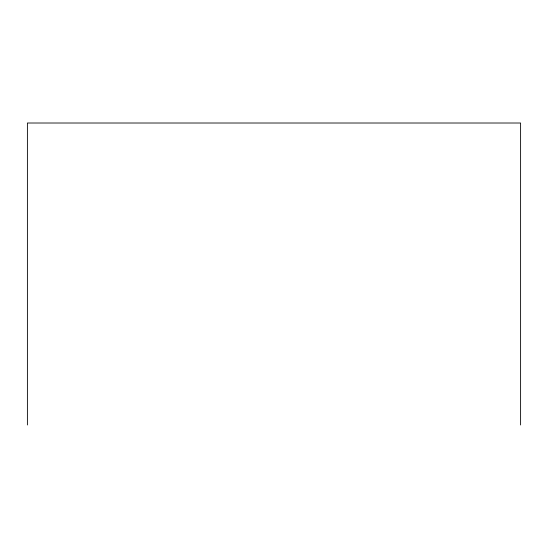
<?xml version="1.0" encoding="UTF-8"?>
<svg xmlns="http://www.w3.org/2000/svg" width="548" height="548" viewBox="0 0 548 548"><rect width="100%" height="100%" fill="white"/><g stroke="black" fill="none" stroke-linecap="round" stroke-linejoin="round"><path stroke-width="0.82" d="M520.6 424.988L520.6 123.012L27.4 123.012L27.4 424.988"/></g></svg>
